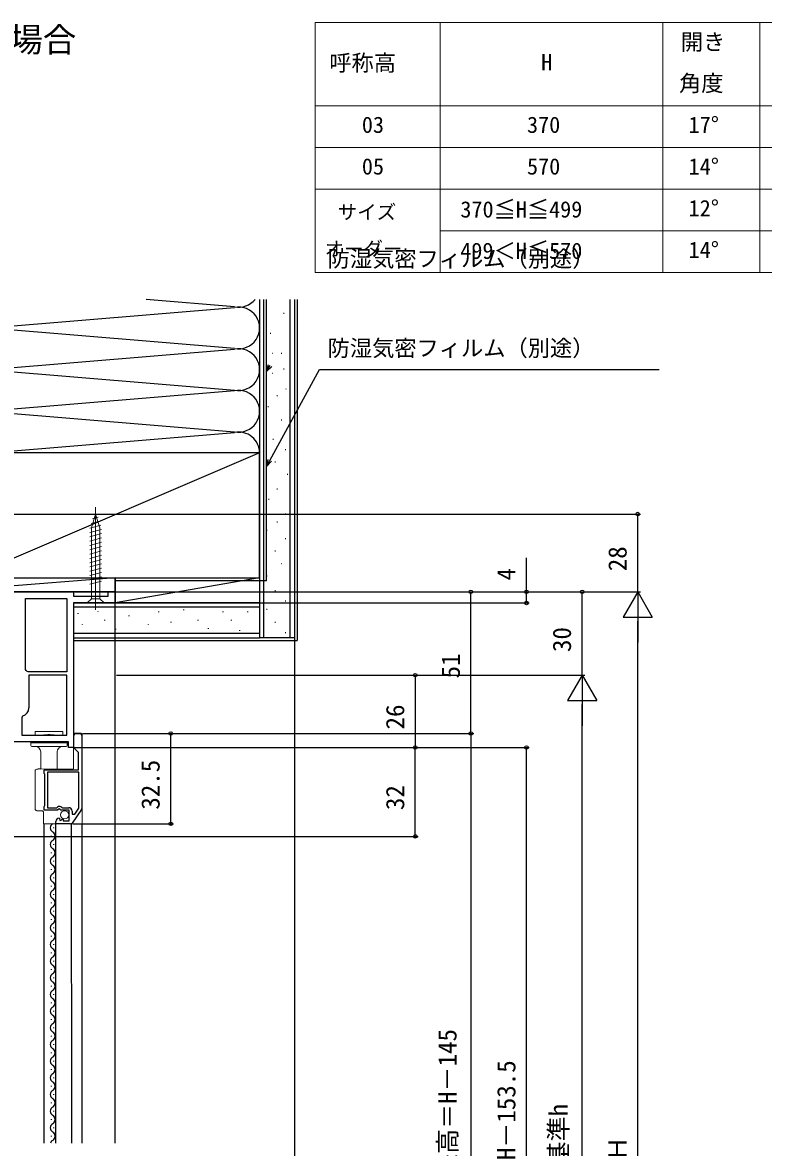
# Model space of a CAD drawing. Units: millimetres, scale not verified. Extents: x -525 to 525, y -783 to 779.
# Drawn here: x -299.3 to -32.7, y -429.4 to -24.5 of the extents above; entities that cross this region are included whole.
import ezdxf
from ezdxf.enums import TextEntityAlignment as Align

# ---------------------------------------------------------------- set-up
doc = ezdxf.new("R2010")
doc.units = ezdxf.units.MM
doc.header["$LTSCALE"] = 4
doc.layers.add('0-1_TABLE1', color=7, linetype='Continuous', lineweight=18)
doc.layers.add('0-5_YKK_13', color=4, linetype='Continuous', lineweight=18)
for name, color, linetype in [('0-2_USER1', 3, 'Continuous'), ('0-3_YKK_11', 7, 'Continuous'), ('0-4_YKK_12', 2, 'Continuous'), ('0-7_YKK_D', 6, 'Continuous'), ('0-9_YSS_K', 3, 'Continuous'), ('0-A_YSS_KE', 3, 'Continuous')]:
    doc.layers.add(name, color=color, linetype=linetype)
doc.styles.add('ＭＳ ゴシック', font='')
doc.styles.get('ＭＳ ゴシック').set_extended_font_data('MS Gothic')

msp = doc.modelspace()

# ---------------------------------------------------------------- linework, layer by layer
at = {"layer": '0-1_TABLE1'}
for p, q in [((-194.005, -24.489), (35.995, -24.489)), ((-194.005, -24.489), (-194.005, -114.489)), ((-149.005, -24.489), (-149.005, -114.489)), ((-69.005, -24.489), (-69.005, -114.489)), ((-34.005, -24.489), (-34.005, -114.489)), ((-194.005, -54.489), (35.995, -54.489)), ((-194.005, -69.489), (35.995, -69.489)), ((-194.005, -84.489), (35.995, -84.489)), ((-149.005, -99.489), (35.995, -99.489)), ((-194.005, -114.489), (35.995, -114.489))]:
    msp.add_line(p, q, dxfattribs=at)
at = {"layer": '0-3_YKK_11'}
for p, q in [((-280.8, -285.347), (-280.8, -281.137)), ((-280.1, -280.437), (-278.7, -280.437)), ((-278, -281.137), (-278, -307.417)), ((-278.126, -307.818), (-281.491, -312.638))]:
    msp.add_line(p, q, dxfattribs=at)
for points in [[(-395, -229.437), (-334.4, -229.437), (-334.4, -201.437), (-331, -201.437), (-331, -203.337), (-331.5, -203.837), (-332, -204.337), (-332, -229.437), (-281, -229.437), (-281, -230.937), (-268.5, -230.937), (-268.5, -229.437), (-266, -229.437), (-266, -233.437), (-281, -233.437), (-281, -285.437), (-282.8, -285.437), (-282.8, -283.437), (-307.5, -283.437), (-307.5, -280.137)], [(-298.023, -257.726), (-298.2, -257.345), (-298.2, -231.837), (-283.4, -231.837)], [(-283.4, -231.837), (-283.4, -258.237), (-297.307, -258.237), (-297.689, -258.061)], [(-283.4, -281.037), (-283.4, -259.437), (-297, -259.437), (-297, -271.237)], [(-299.217, -274.056), (-299.6, -274.542), (-299.6, -281.037), (-283.4, -281.037)], [(-286.118, -310.838), (-285.907, -311.089), (-285.992, -311.408), (-285.524, -311.679), (-284.947, -311.102), (-284.7, -311.204), (-284.7, -311.837), (-282.5, -311.837), (-282.5, -308.037), (-285.5, -308.037), (-285.8, -307.737), (-286.128, -307.584), (-286.668, -308.037), (-291.5, -308.037), (-291.5, -306.711), (-291.4, -306.537), (-291.3, -306.364), (-291.3, -295.111), (-291.4, -294.937), (-291.5, -294.764), (-291.5, -293.437), (-279.2, -293.437), (-279.2, -287.237), (-280.595, -285.842)], [(-279, -307.323), (-279, -294.337), (-290.3, -294.337), (-290.3, -307.137), (-286.996, -307.137), (-286.707, -306.895)], [(-285.157, -307.03), (-284.927, -307.137), (-282.7, -307.137)], [(-281.5, -308.337), (-281.5, -309.437), (-280.476, -309.437), (-279, -307.323)], [(-282.065, -312.937), (-287.3, -312.937), (-287.3, -312.133)]]:
    msp.add_lwpolyline(points, dxfattribs=at)
for centre, radius, start, end in [((-299.9, -259.937), 2.9, 40.32022, 49.67978), ((-299.9, -271.237), 2.9, 283.60896, 359.99999), ((-280.1, -281.137), 0.7, 90.00001, 179.99999), ((-278.7, -281.137), 0.7, 0.00001, 89.99999), ((-280.1, -285.347), 0.7, 179.99997, 224.99996), ((-286, -307.737), 1.1, 40.00519, 130.00001), ((-282.7, -308.337), 1.2, 0.00001, 89.99999), ((-278.7, -307.417), 0.7, 325.08065, 0.00008), ((-286, -312.133), 1.3, 95.2159, 180.00002), ((-282.065, -312.237), 0.7, 270.00002, 325.08063)]:
    msp.add_arc(centre, radius, start, end, dxfattribs=at)
at = {"layer": '0-4_YKK_12'}
for p, q in [((-266, -427.937), (-266, -232.938)), ((-291.5, -427.937), (-291.5, -312.937)), ((-288.068, -314.482), (-288.068, -314.282)), ((-287.3, -427.937), (-287.3, -312.937)), ((-281.75, -312.937), (-281.72, -427.937)), ((-278, -312.937), (-278, -427.937)), ((-288.828, -317.482), (-288.828, -317.282)), ((-288.828, -323.482), (-288.828, -323.282)), ((-288.068, -320.482), (-288.068, -320.282)), ((-288.068, -326.482), (-288.068, -326.282)), ((-288.828, -329.482), (-288.828, -329.282)), ((-288.828, -335.482), (-288.828, -335.282)), ((-288.068, -332.482), (-288.068, -332.282)), ((-288.068, -338.482), (-288.068, -338.282)), ((-288.828, -341.482), (-288.828, -341.282)), ((-288.828, -347.482), (-288.828, -347.282)), ((-288.068, -344.482), (-288.068, -344.282)), ((-288.068, -350.482), (-288.068, -350.282)), ((-288.828, -353.482), (-288.828, -353.282)), ((-288.068, -356.482), (-288.068, -356.282)), ((-288.828, -359.482), (-288.828, -359.282)), ((-288.068, -362.482), (-288.068, -362.282)), ((-288.828, -365.482), (-288.828, -365.282)), ((-288.068, -368.482), (-288.068, -368.282)), ((-288.828, -371.482), (-288.828, -371.282)), ((-288.068, -374.482), (-288.068, -374.282)), ((-288.828, -377.482), (-288.828, -377.282)), ((-288.068, -380.482), (-288.068, -380.282)), ((-288.828, -383.482), (-288.828, -383.282)), ((-288.068, -386.482), (-288.068, -386.282)), ((-288.828, -389.482), (-288.828, -389.282)), ((-288.068, -392.482), (-288.068, -392.282)), ((-288.828, -395.482), (-288.828, -395.282)), ((-288.068, -398.482), (-288.068, -398.282)), ((-288.828, -401.482), (-288.828, -401.282)), ((-288.068, -404.482), (-288.068, -404.282)), ((-288.828, -407.482), (-288.828, -407.282)), ((-288.068, -410.482), (-288.068, -410.282)), ((-288.828, -413.482), (-288.828, -413.282)), ((-288.068, -416.482), (-288.068, -416.282)), ((-288.828, -419.482), (-288.828, -419.282)), ((-288.068, -422.482), (-288.068, -422.282)), ((-288.828, -425.482), (-288.828, -425.282))]:
    msp.add_line(p, q, dxfattribs=at)
for centre, start, end in [((-287.61, -314.382), 119.20254, 240.79746), ((-287.61, -320.382), 119.20254, 240.79746), ((-289.287, -317.382), 299.20254, 60.79746), ((-289.287, -323.382), 299.20254, 60.79746), ((-287.61, -326.382), 119.20254, 240.79746), ((-289.287, -329.382), 299.20254, 60.79746), ((-287.61, -332.382), 119.20254, 240.79746), ((-289.287, -335.382), 299.20254, 60.79746), ((-287.61, -338.382), 119.20254, 240.79746), ((-289.287, -341.382), 299.20254, 60.79746), ((-287.61, -344.382), 119.20254, 240.79746), ((-289.287, -347.382), 299.20254, 60.79746), ((-287.61, -350.382), 119.20254, 240.79746), ((-289.287, -353.382), 299.20254, 60.79746), ((-287.61, -356.382), 119.20254, 240.79746), ((-289.287, -359.382), 299.20254, 60.79746), ((-287.61, -362.382), 119.20254, 240.79746), ((-289.287, -365.382), 299.20254, 60.79746), ((-287.61, -368.382), 119.20254, 240.79746), ((-289.287, -371.382), 299.20254, 60.79746), ((-287.61, -374.382), 119.20254, 240.79746), ((-289.287, -377.382), 299.20254, 60.79746), ((-287.61, -380.382), 119.20254, 240.79746), ((-289.287, -383.382), 299.20254, 60.79746), ((-287.61, -386.382), 119.20254, 240.79746), ((-289.287, -389.382), 299.20254, 60.79746), ((-287.61, -392.382), 119.20254, 240.79746), ((-289.287, -395.382), 299.20254, 60.79746), ((-287.61, -398.382), 119.20254, 240.79746), ((-289.287, -401.382), 299.20254, 60.79746), ((-287.61, -404.382), 119.20254, 240.79746), ((-287.61, -410.382), 119.20254, 240.79746), ((-289.287, -407.382), 299.20254, 60.79746), ((-289.287, -413.382), 299.20254, 60.79746), ((-287.61, -416.382), 119.20254, 240.79746), ((-287.61, -422.382), 119.20254, 240.79746), ((-289.287, -419.382), 299.20254, 60.79746), ((-289.287, -425.382), 299.20254, 60.79746), ((-287.61, -428.382), 119.20254, 164.99182)]:
    msp.add_arc(centre, 1.718, start, end, dxfattribs=at)
at = {"layer": '0-5_YKK_13'}
for p, q in [((-273, -201.437), (-274.55, -206.353)), ((-273, -201.437), (-274.55, -206.353)), ((-273, -235.937), (-273, -198.937)), ((-273, -201.437), (-271.45, -206.353)), ((-275.1, -206.504), (-271.158, -205.448)), ((-274.646, -204.83), (-271.61, -204.016)), ((-274.55, -231.887), (-274.55, -206.353)), ((-274.111, -203.134), (-272.061, -202.584)), ((-271.45, -231.887), (-271.45, -206.353)), ((-275.1, -208.057), (-270.9, -206.932)), ((-275.1, -209.61), (-270.9, -208.485)), ((-275.1, -211.163), (-270.9, -210.038)), ((-275.1, -212.716), (-270.9, -211.591)), ((-275.1, -214.269), (-270.9, -213.144)), ((-275.1, -215.822), (-270.9, -214.696)), ((-275.1, -217.375), (-270.9, -216.249)), ((-275.1, -218.928), (-270.9, -217.802)), ((-275.1, -220.481), (-270.9, -219.355)), ((-275.1, -222.033), (-270.9, -220.908)), ((-275.1, -223.586), (-270.9, -222.461)), ((-275.1, -225.139), (-270.9, -224.014)), ((-275.1, -226.692), (-270.9, -225.567)), ((-269.9, -233.437), (-271.45, -231.887)), ((-296.299, -283.739), (-296.299, -283.451)), ((-294.799, -279.739), (-294.799, -281.039)), ((-294.799, -281.039), (-294.731, -281.039)), ((-291.874, -281.039), (-294.731, -281.039)), ((-290.249, -280.827), (-289.349, -280.827)), ((-287.724, -281.039), (-284.867, -281.039)), ((-287.049, -279.739), (-284.799, -279.739)), ((-284.867, -281.039), (-284.799, -281.039)), ((-284.799, -279.739), (-284.799, -281.039)), ((-283.79, -283.441), (-284.599, -283.44)), ((-283.299, -283.451), (-283.299, -283.739)), ((-281, -284.386), (-281, -281.137)), ((-280.1, -280.237), (-279.8, -280.237)), ((-279.8, -280.237), (-278.7, -280.237)), ((-277.8, -281.137), (-277.8, -281.237)), ((-295.808, -285.056), (-296.004, -285.053)), ((-295.808, -283.739), (-291.049, -283.739)), ((-291.049, -285.139), (-295.808, -285.056)), ((-292.749, -293.24), (-292.749, -287.075)), ((-291.049, -283.739), (-288.549, -283.739)), ((-288.549, -285.139), (-291.049, -285.139)), ((-288.549, -283.739), (-283.79, -283.739)), ((-283.79, -285.056), (-288.549, -285.139)), ((-286.849, -287.075), (-286.849, -293.188)), ((-283.79, -283.739), (-283.299, -283.739)), ((-283.594, -285.053), (-283.79, -285.056)), ((-283.299, -283.739), (-283.299, -284.753)), ((-281, -293.137), (-281, -284.386)), ((-294.8, -296.565), (-294.8, -293.952)), ((-294.106, -293.252), (-293.733, -293.249)), ((-292.914, -293.241), (-281, -293.137)), ((-294.8, -297.82), (-294.8, -297.155)), ((-294.8, -303.065), (-294.8, -298.41)), ((-294.8, -304.32), (-294.8, -303.655)), ((-294.8, -307.523), (-294.8, -304.91)), ((-292.394, -308.238), (-294.106, -308.223)), ((-291.7, -312.937), (-291.7, -308.938)), ((-291.006, -312.937), (-291.7, -312.937)), ((-280.1, -312.937), (-281, -312.937)), ((-280.1, -312.937), (-278.7, -312.937))]:
    msp.add_line(p, q, dxfattribs=at)
for points in [[(-269.9, -233.437), (-276.1, -233.437), (-274.55, -231.887), (-271.45, -231.887)], [(-294.799, -279.739), (-292.549, -279.739), (-287.049, -279.739)], [(-277.8, -281.237), (-277.8, -312.937), (-278.7, -312.937)], [(-296.299, -284.753), (-296.299, -283.739), (-295.808, -283.739)], [(-292.449, -283.739), (-292.446, -283.739), (-292.295, -283.714)], [(-287.303, -283.714), (-287.153, -283.739), (-287.149, -283.739)], [(-294.657, -293.528), (-294.737, -293.663), (-294.784, -293.806), (-294.8, -293.952)], [(-294.709, -293.608), (-294.683, -293.565), (-294.657, -293.528)], [(-293.5, -293.137), (-292.915, -293.137), (-292.914, -293.241)], [(-294.8, -297.155), (-294.8, -297.071), (-294.8, -296.963), (-294.8, -296.837), (-294.8, -296.699), (-294.8, -296.565)], [(-294.8, -297.82), (-294.8, -297.904), (-294.8, -298.012), (-294.8, -298.138), (-294.8, -298.276), (-294.8, -298.41)], [(-294.8, -303.655), (-294.8, -303.571), (-294.8, -303.463), (-294.8, -303.337), (-294.8, -303.199), (-294.8, -303.065)], [(-294.8, -304.32), (-294.8, -304.404), (-294.8, -304.512), (-294.8, -304.638), (-294.8, -304.776), (-294.8, -304.91)], [(-294.657, -307.947), (-294.737, -307.812), (-294.784, -307.669), (-294.8, -307.523)], [(-291.006, -312.937), (-282.5, -312.937), (-281, -312.937)]]:
    msp.add_lwpolyline(points, dxfattribs=at)
msp.add_circle((-284.148, -309.687), 1.45, dxfattribs=at)
for centre, radius, start, end in [((-292.416, -283.254), 0.475, 281.9123, 337.10797), ((-292.414, -283.264), 0.458, 290.73966, 337.51356), ((-287.182, -283.254), 0.475, 202.89595, 258.13445), ((-287.184, -283.264), 0.458, 202.48644, 249.26034), ((-280.1, -281.137), 0.9, 90, 180), ((-278.7, -281.137), 0.9, 0, 90), ((-295.999, -284.753), 0.3, 180, 269), ((-294.749, -287.075), 2, 0, 89), ((-292.449, -283.239), 0.5, 270, 285.20453), ((-287.149, -283.239), 0.5, 254.8249, 270), ((-284.849, -287.075), 2, 91, 180), ((-283.599, -284.753), 0.3, 271, 0), ((-294.1, -293.952), 0.7, 90.5, 142.71364), ((-293.5, -293.437), 0.3, 90, 140.97935), ((-294.1, -307.523), 0.7, 217.28636, 269.5), ((-292.4, -308.938), 0.7, 0, 89.5)]:
    msp.add_arc(centre, radius, start, end, dxfattribs=at)
for centre, major_axis, ratio, start_param, end_param in [((-295.799, -283.451), (0.5, 0), 0.020408, 1.5882496, 3.1415927), ((-290.249, -281.127), (1.7, 0), 0.176327, 1.5707963, 2.8439125), ((-289.349, -281.127), (1.7, 0), 0.176327, 0.2976802, 1.5707963), ((-283.799, -283.451), (0.5, 0), 0.020408, 6.2831853, 7.8365283)]:
    msp.add_ellipse(centre, major_axis=major_axis, ratio=ratio, start_param=start_param, end_param=end_param, dxfattribs=at)
at = {"layer": '0-7_YKK_D'}
for p, q in [((-211.505, -150.149), (-210.23, -147.941)), ((-330.5, -201.437), (-77.004, -201.437)), ((-78.004, -229.437), (-78.004, -201.437)), ((-280.5, -229.437), (-77.004, -229.437)), ((-280.5, -229.437), (-77.004, -229.437)), ((-280.5, -229.437), (-97.004, -229.437)), ((-265.5, -229.437), (-137.004, -229.437)), ((-265.5, -229.437), (-117.004, -229.437)), ((-138.004, -280.437), (-138.004, -229.437)), ((-98.004, -259.437), (-98.004, -229.437)), ((-78.004, -229.437), (-83.254, -238.531)), ((-78.004, -229.437), (-72.754, -238.531)), ((-78.004, -229.437), (-78.004, -247.624)), ((-265.5, -233.437), (-117.004, -233.437)), ((-83.254, -238.531), (-72.754, -238.531)), ((-78.004, -618.937), (-78.004, -239.937)), ((-265.5, -259.437), (-97.004, -259.437)), ((-265.5, -259.437), (-157.004, -259.437)), ((-265.5, -259.437), (-97.004, -259.437)), ((-158.004, -259.437), (-158.004, -285.437)), ((-98.004, -259.437), (-103.254, -268.531)), ((-98.004, -259.437), (-92.754, -268.531)), ((-98.004, -259.437), (-98.004, -277.624)), ((-103.254, -268.531), (-92.754, -268.531)), ((-98.004, -578.937), (-98.004, -269.937)), ((-277.7, -280.437), (-137.004, -280.437)), ((-277.7, -280.437), (-137.004, -280.437)), ((-277.7, -280.437), (-245, -280.437)), ((-246, -312.937), (-246, -280.437)), ((-138.004, -280.437), (-138.004, -535.437)), ((-280.5, -285.437), (-157.004, -285.437)), ((-280.5, -285.437), (-157.004, -285.437)), ((-280.5, -285.437), (-117.004, -285.437)), ((-158.004, -317.437), (-158.004, -285.437)), ((-118.004, -531.937), (-118.004, -285.437)), ((-281.065, -312.937), (-245, -312.937)), ((-311.5, -317.437), (-157.004, -317.437))]:
    msp.add_line(p, q, dxfattribs=at)
for points in [[(-209.638, -148.282), (-211.505, -150.149), (-210.821, -147.599)], [(-211.505, -184.34), (-210.286, -182.1), (-192.508, -149.419), (-70.276, -149.419)], [(-209.686, -182.427), (-211.505, -184.34), (-210.886, -181.774)], [(-118.004, -233.437), (-118.004, -229.437), (-118.004, -217.211)]]:
    msp.add_lwpolyline(points, dxfattribs=at)
for centre in [(-78.004, -201.437), (-138.004, -229.437), (-118.004, -229.437), (-98.004, -229.437), (-118.004, -233.437), (-158.004, -259.437), (-246, -280.437), (-138.004, -280.437), (-138.004, -280.437), (-158.004, -285.437), (-158.004, -285.437), (-118.004, -285.437), (-246, -312.937), (-158.004, -317.437)]:
    msp.add_circle(centre, 0.637, dxfattribs=at)
at = {"layer": '0-9_YSS_K'}
for p, q in [((-223.031, -126.779), (-254.869, -124.149)), ((-214, -124.149), (-214, -179.437)), ((-212.5, -245.937), (-212.5, -124.149)), ((-203, -245.937), (-203, -124.149)), ((-200.5, -124.149), (-200.5, -246.937)), ((-309.968, -134.279), (-223.031, -127.095)), ((-205.416, -129.091), (-205.216, -129.091)), ((-223.031, -141.779), (-309.968, -134.595)), ((-210.218, -136.293), (-210.018, -136.293)), ((-309.968, -149.279), (-223.031, -142.095)), ((-209.418, -143.496), (-209.218, -143.496)), ((-206.217, -143.496), (-206.017, -143.496)), ((-309.968, -149.595), (-223.031, -156.779)), ((-205.416, -149.098), (-205.216, -149.098)), ((-209.418, -150.699), (-209.218, -150.699)), ((-223.031, -157.095), (-309.968, -164.279)), ((-204.616, -156.301), (-204.416, -156.301)), ((-207.817, -158.702), (-207.617, -158.702)), ((-309.968, -164.595), (-223.031, -171.779)), ((-211.019, -162.703), (-210.819, -162.703)), ((-206.217, -167.505), (-206.017, -167.505)), ((-309.968, -179.279), (-223.031, -172.095)), ((-209.276, -174.436), (-209.076, -174.436)), ((-204.801, -178.166), (-204.601, -178.166)), ((-214, -179.437), (-319, -224.437)), ((-208.53, -182.642), (-208.33, -182.642)), ((-204.055, -187.118), (-203.855, -187.118)), ((-207.784, -192.34), (-207.584, -192.34)), ((-210.768, -196.07), (-210.568, -196.07)), ((-204.801, -201.292), (-204.601, -201.292)), ((-207.784, -204.276), (-207.584, -204.276)), ((-211.514, -207.26), (-211.314, -207.26)), ((-204.801, -210.244), (-204.601, -210.244)), ((-208.53, -214.719), (-208.33, -214.719)), ((-206.293, -219.195), (-206.093, -219.195)), ((-266, -224.437), (-331, -229.437)), ((-214, -224.437), (-266, -233.437)), ((-211.514, -223.671), (-211.314, -223.671)), ((-208.53, -228.893), (-208.33, -228.893)), ((-204.801, -232.623), (-204.601, -232.623)), ((-214, -234.937), (-281, -234.937)), ((-279.339, -237.354), (-279.339, -237.154)), ((-272.136, -236.554), (-272.136, -236.354)), ((-260.932, -238.154), (-260.932, -237.954)), ((-250.271, -236.738), (-250.271, -236.538)), ((-241.319, -235.992), (-241.319, -235.792)), ((-227.145, -236.738), (-227.145, -236.538)), ((-218.194, -236.738), (-218.194, -236.538)), ((-211.514, -235.607), (-211.314, -235.607)), ((-277.738, -241.356), (-277.738, -241.156)), ((-269.735, -239.755), (-269.735, -239.555)), ((-265.734, -242.956), (-265.734, -242.756)), ((-254.001, -241.214), (-254.001, -241.014)), ((-245.795, -240.468), (-245.795, -240.268)), ((-236.097, -239.722), (-236.097, -239.522)), ((-232.367, -242.706), (-232.367, -242.506)), ((-224.161, -239.722), (-224.161, -239.522)), ((-208.53, -240.329), (-208.33, -240.329)), ((-214, -244.437), (-281, -244.437)), ((-281, -246.937), (-200.5, -246.937)), ((-221.178, -243.452), (-221.178, -243.252)), ((-204.801, -244.059), (-204.601, -244.059)), ((-201.5, -245.937), (-201.5, -501.444))]:
    msp.add_line(p, q, dxfattribs=at)
for points in [[(-266, -229.437), (-331, -229.437), (-331, -224.437), (-266, -224.437)], [(-266, -224.437), (-214, -224.437), (-214, -233.437), (-266, -233.437)]]:
    msp.add_lwpolyline(points, close=True, dxfattribs=at)
for centre, start, end in [((-221.5, -119.437), 258.21646, 321.08647), ((-221.5, -134.437), 258.21646, 101.78354), ((-221.5, -149.437), 258.21646, 101.78354), ((-221.5, -164.437), 258.21646, 101.78354), ((-221.5, -179.437), 0, 101.78354)]:
    msp.add_arc(centre, 7.5, start, end, dxfattribs=at)
at = {"layer": '0-A_YSS_KE'}
for p, q in [((-214, -124.149), (-214, -245.937)), ((-211.5, -225.437), (-211.5, -124.149)), ((-211.5, -225.437), (-266, -225.437)), ((-281, -245.937), (-214, -245.937))]:
    msp.add_line(p, q, dxfattribs=at)
for points in [[(-201.5, -124.149), (-201.5, -245.937), (-214, -245.937)], [(-281, -233.437), (-214, -233.437), (-214, -245.937)]]:
    msp.add_lwpolyline(points, dxfattribs=at)
msp.add_lwpolyline([(-319, -179.437), (-319, -224.437), (-214, -224.437), (-214, -179.437)], close=True, dxfattribs=at)

# ---------------------------------------------------------------- texts
at = {"layer": '0-1_TABLE1', "style": 'ＭＳ ゴシック'}
for s, height, p in [('開き', 5.865, (-62.482, -36.163)), ('呼称高', 5.865, (-188.959, -43.716)), ('H', 5.865, (-112.732, -43.489)), ('角度', 5.865, (-63.141, -51.042)), ('03', 5.865, (-177.232, -65.989)), ('370', 5.865, (-117.823, -65.989)), ('17°', 5.865, (-59.686, -65.989)), ('05', 5.865, (-177.232, -80.989)), ('570', 5.865, (-117.823, -80.989)), ('14°', 5.865, (-59.686, -80.989)), ('370≦H≦499', 5.865, (-141.8, -96.444)), ('12°', 5.865, (-59.686, -95.989)), ('サイズ', 5.132, (-185.882, -96.838)), ('オーダー', 5.132, (-190.635, -110.055)), ('499＜H≦570', 5.865, (-141.823, -111.353)), ('14°', 5.865, (-59.686, -110.989))]:
    msp.add_text(s, height=height, dxfattribs=at).set_placement(p, align=Align.BOTTOM_LEFT)
at = {"layer": '0-2_USER1', "style": 'ＭＳ ゴシック'}
msp.add_text('●端部操作仕様（右勝手）の場合', height=8.798, dxfattribs=at).set_placement((-460, -37.7), align=Align.BOTTOM_LEFT)
at = {"layer": '0-7_YKK_D', "style": 'ＭＳ ゴシック'}
for p in [(-189.549, -114.2), (-189.549, -146.373)]:
    msp.add_text('防湿気密フィルム（別途）', height=5.865, dxfattribs=at).set_placement(p, align=Align.BOTTOM_LEFT)
for s, p in [('28', (-80.004, -222.008)), ('4', (-120.004, -225.348)), ('30', (-100.004, -251.085)), ('51', (-140.004, -260.588)), ('26', (-160.004, -278.957)), ('32.5', (-248, -307.835)), ('32', (-160.004, -307.983)), ('網戸出来高＝H－145', (-141.18, -467.741)), ('H－153.5', (-120.004, -433.974)), ('内法基準h', (-101.231, -454.25)), ('Ｈ', (-80.004, -434.449))]:
    msp.add_text(s, height=6.598, rotation=90, dxfattribs=at).set_placement(p, align=Align.BOTTOM_LEFT)

doc.saveas('drawing.dxf')
